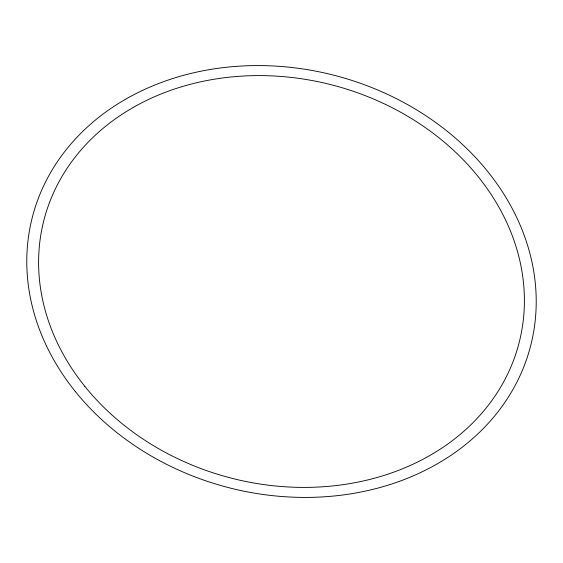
<?xml version="1.0" encoding="UTF-8"?>
<svg xmlns="http://www.w3.org/2000/svg" width="563" height="563" viewBox="0 0 563 563"><rect width="100%" height="100%" fill="white"/><g stroke="black" fill="none" stroke-linecap="round" stroke-linejoin="round"><path stroke-width="0.84" d="M75.28 391.475A257.312 212.821 14.6 0 0 514.089 387.435A257.312 212.821 14.6 0 0 255.13 65.59A257.312 212.821 14.6 0 0 75.28 391.475M84.844 386.373A245.377 202.947 14.6 0 0 503.301 382.516A245.377 202.947 14.6 0 0 256.355 75.611A245.377 202.947 14.6 0 0 84.844 386.373"/></g></svg>
